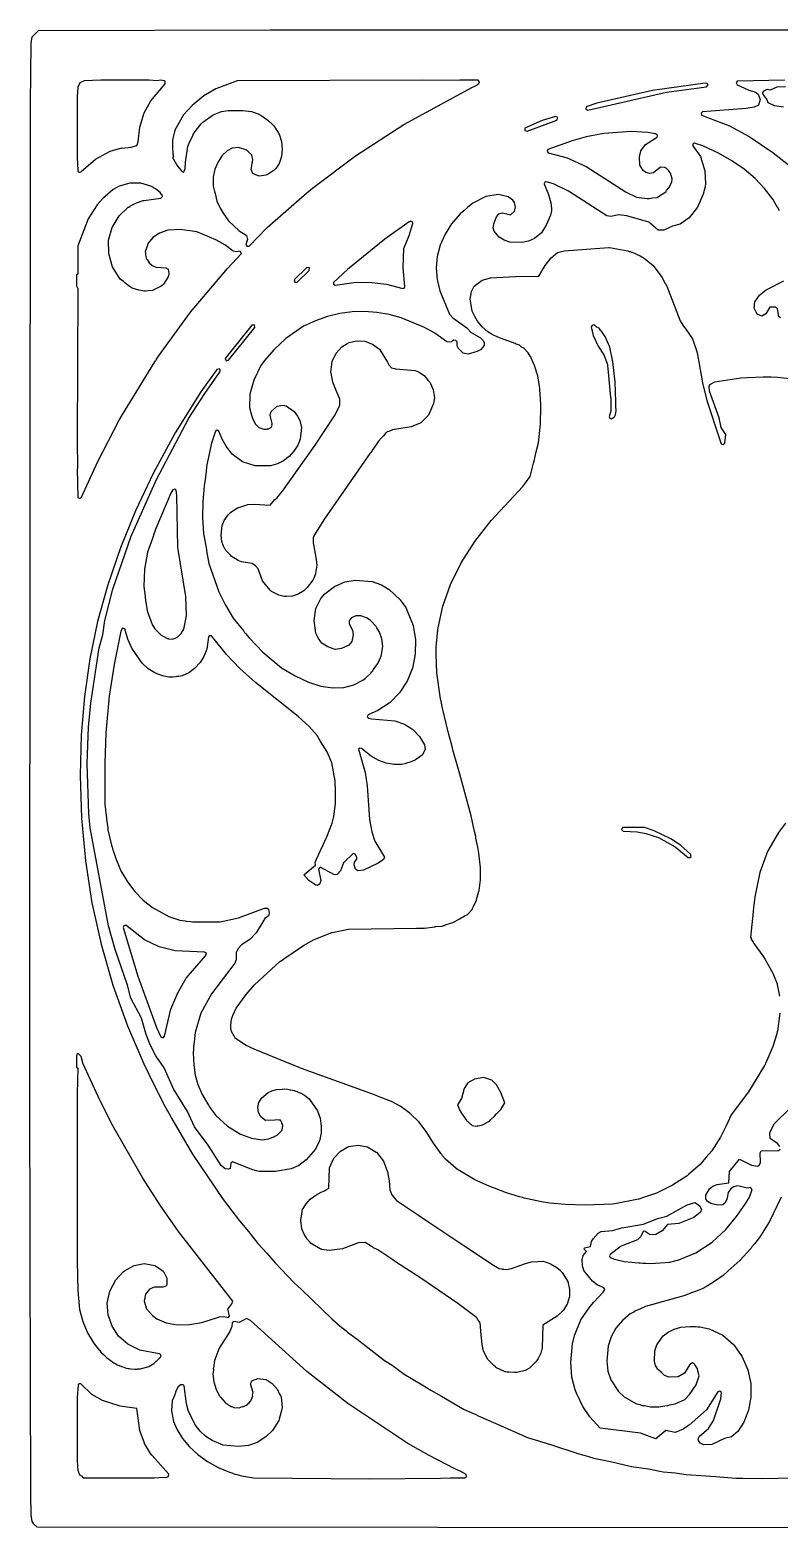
# Model space of a CAD drawing. Header units: millimetres. Extents: x 0 to 300, y 0 to 300.
# Drawn here: x 0 to 150.2, y 0 to 300.4 of the extents above; entities that cross this region are included whole.
import ezdxf

# ---------------------------------------------------------------- set-up
doc = ezdxf.new("R2010")
doc.units = ezdxf.units.MM
doc.layers.add('CUT', color=7, linetype='CONTINUOUS')

msp = doc.modelspace()

# ---------------------------------------------------------------- linework, layer by layer
at = {"layer": 'CUT'}
for points in [[(242.5309, 0.0409), (1.4709, 0.2171), (0.8249, 0.8249), (0.7226, 0.9336), (0.4593, 1.3736), (0.3049, 2.6868), (0.2117, 6.7409), (0.059, 54.058), (0.0502, 90.5583), (0.0489, 95.7279), (0.0463, 106.8039), (0.0457, 109.0444), (0.121, 285.633), (0.3023, 297.6652), (0.4569, 298.9801), (1.7831, 300.2391), (48.2033, 300.3595), (252.216, 300.3595)], [(151.3646, 290.2922), (141.8305, 290.0683), (141.6042, 289.7409), (141.7831, 289.3854), (143.9927, 288.329), (145.4701, 287.8886), (146.0241, 287.455), (146.4276, 286.4521), (146.0825, 285.293), (145.2154, 284.8567), (143.589, 284.6093), (134.8886, 283.9395), (134.5834, 283.6868), (134.6568, 283.2974), (140.2487, 281.1103), (144.2018, 279.0018), (144.4413, 278.8639), (148.7531, 275.9395), (148.8198, 275.8882), (148.8984, 275.828), (148.9999, 275.7501), (149.0601, 275.7039), (159.0598, 267.8796)], [(151.1144, 284.9092), (149.2999, 285.1607), (148.0004, 285.7626), (147.8216, 286.3382), (146.8877, 287.6598), (147.2056, 288.1251), (147.8013, 288.4581), (148.487, 288.3611), (149.8476, 288.9563), (151.5069, 289.0474)], [(150.3037, 264.1069), (149.871, 264.8487), (149.8655, 264.8595), (149.8593, 264.8688), (148.9587, 266.4128), (147.3112, 268.5744), (145.3908, 270.5882), (143.2335, 272.4483), (140.7395, 274.1527), (138.0871, 275.6428), (134.9015, 277.1466), (133.2703, 277.6781), (132.9521, 277.4881), (132.9214, 277.1533), (134.4372, 274.9762), (135.3397, 272.0861), (135.4499, 269.5616), (135.3671, 268.882), (134.9858, 267.4217), (133.845, 264.8051), (132.19, 262.7196), (130.3826, 261.4073), (128.862, 261.0276), (127.1376, 260.2417), (125.9522, 260.2123), (124.1366, 261.8368), (119.7211, 263.1068), (118.098, 263.2863), (116.5127, 262.9554), (115.6569, 263.0897), (108.0307, 268.0362), (105.0264, 269.5244), (103.5563, 269.9453), (103.2502, 269.8228), (103.1474, 269.5096), (104.0159, 267.3796), (104.446, 265.725), (104.5772, 264.4929), (104.574, 264.2687), (104.5726, 264.1729), (104.5725, 264.1655), (104.5714, 264.088), (104.4161, 263.2346), (103.6079, 261.3353), (102.5656, 259.7109), (101.1735, 258.5379), (99.9838, 258.0051), (98.7098, 257.7216), (96.2095, 257.8189), (95.0781, 258.2273), (94.0745, 258.8541), (93.1289, 260.0031), (92.9043, 260.6665), (93.0259, 261.4994), (93.5641, 262.9305), (94.046, 263.5164), (94.7741, 263.7046), (96.3662, 263.3207), (97.189, 264.0597), (97.3746, 264.8564), (97.1546, 265.7624), (96.8434, 266.2393), (95.9363, 266.922), (93.8959, 267.3953), (91.4584, 266.9554), (88.8278, 265.6069), (88.1113, 265.014), (87.7506, 264.7655), (87.0405, 264.1278), (86.2655, 263.4865), (84.5574, 261.5016), (83.2603, 259.4359), (82.3053, 257.2275), (81.7049, 254.9294), (81.5004, 252.6669), (81.6496, 250.3421), (82.1859, 248.0773), (84.154, 243.3567), (84.7831, 242.6694), (87.6076, 240.6251), (88.4825, 239.6901), (90.3879, 238.6295), (90.8864, 238.1171), (91.1116, 237.6478), (91.0934, 237.0928), (90.3561, 236.2482), (89.6789, 235.8842), (87.9184, 235.3726), (86.9005, 235.5373), (85.9207, 236.4983), (85.6796, 237.0555), (85.6749, 237.8112), (85.4312, 238.1222), (85.0489, 238.1609), (84.4241, 237.7629), (83.6438, 237.8626), (81.1893, 239.5707), (79.1456, 240.6835), (74.4615, 242.6372), (72.0385, 243.3258), (69.5781, 243.7481), (67.1227, 243.9296), (64.662, 243.8419), (62.1644, 243.5065), (59.7077, 242.9056), (57.2765, 242.0629), (54.9089, 240.9519), (51.353, 238.4975), (48.9804, 236.3039), (47.0528, 234.11), (46.3483, 233.0678), (44.9021, 230.1465), (44.1237, 227.3204), (44.1069, 226.6234), (44.0895, 226.543), (44.0311, 225.3995), (44.0719, 225.1795), (44.0593, 224.661), (44.4014, 223.399), (44.4346, 223.2198), (44.4779, 223.1169), (44.69, 222.3344), (45.2442, 221.3357), (45.9147, 220.6418), (46.9336, 220.315), (47.2384, 220.3465), (47.5697, 220.3135), (47.6741, 220.3876), (47.7465, 220.3989), (47.8938, 220.4141), (48.4019, 220.697), (48.5993, 221.1066), (48.5539, 221.3276), (48.585, 221.4379), (48.31, 222.5176), (48.1832, 223.1363), (48.1844, 223.1578), (48.1848, 223.1645), (48.1852, 223.1713), (48.1869, 223.2021), (48.4122, 223.9008), (49.6273, 224.9174), (50.7266, 225.117), (51.3911, 224.9794), (52.9844, 223.9011), (53.7054, 222.9601), (54.1213, 222.0798), (54.4562, 220.6384), (54.1814, 218.3164), (53.7132, 217.1008), (52.9677, 215.95), (51.994, 214.8538), (50.8712, 213.9548), (49.66, 213.3489), (48.2616, 213.0016), (45.1739, 212.9939), (42.6361, 213.8028), (40.5711, 215.3093), (39.3588, 216.9555), (38.606, 218.3084), (37.8957, 219.9335), (37.5737, 220.102), (37.2526, 219.9318), (36.4286, 217.5243), (35.4995, 213.1777), (35.2261, 210.7115), (34.9542, 208.9597), (34.8568, 207.3805), (34.6847, 205.8278), (34.6541, 202.5794), (34.8637, 199.3881), (35.414, 196.2366), (35.4411, 196.048), (35.4611, 195.9669), (35.9136, 193.3757), (37.8961, 187.7199), (39.2181, 185.0427), (40.7686, 182.4591), (42.9175, 179.8139), (43.0811, 179.579), (43.2601, 179.3922), (44.0009, 178.4803), (46.7251, 175.6359), (50.487, 172.4803), (53.2146, 170.8496), (55.8493, 169.6198), (58.3833, 168.8035), (60.7659, 168.4466), (62.9604, 168.5361), (64.972, 169.0686), (66.7888, 170.0052), (67.211, 170.379), (67.2358, 170.393), (67.3496, 170.5017), (68.3938, 171.4262), (68.5599, 171.6584), (68.7196, 171.811), (69.07, 172.3713), (69.783, 173.368), (70.4204, 174.8006), (70.7642, 176.7831), (70.575, 178.3273), (70.118, 179.6338), (69.5808, 180.4949), (69.4197, 180.784), (69.2194, 180.9961), (68.5042, 181.8052), (68.3533, 181.9135), (68.2183, 182.0565), (68.0192, 182.1532), (67.5342, 182.5012), (66.3981, 182.906), (65.3727, 182.8968), (64.4836, 182.4958), (64.0317, 181.9763), (64.0085, 181.9527), (64.0093, 181.9507), (64.0091, 181.9504), (64.0412, 181.31), (64.7002, 180.0145), (64.8041, 179.0692), (64.5538, 177.7878), (63.9355, 177.0464), (62.4876, 176.3373), (61.1953, 176.1594), (59.7563, 176.694), (58.5856, 177.4572), (58.3335, 177.7297), (57.8753, 178.3375), (57.348, 179.4194), (57.0074, 181.9901), (57.3578, 184.3806), (58.3287, 186.3831), (59.1416, 187.3304), (61.0855, 188.8183), (63.1389, 189.7422), (63.1764, 189.7514), (63.1797, 189.7522), (63.1833, 189.7531), (63.1946, 189.7559), (65.2687, 190.0369), (68.6448, 189.7631), (70.5353, 189.147), (72.0795, 188.1728), (74.2366, 186.1378), (75.3997, 184.5648), (76.864, 180.9901), (77.3545, 178.0781), (77.2932, 175.1963), (76.7107, 172.4065), (75.6377, 169.8004), (74.1127, 167.4447), (72.2346, 165.5398), (72.0754, 165.4124), (69.7604, 163.9288), (67.8339, 163.0772), (67.6558, 162.6788), (67.8854, 162.3881), (68.5651, 162.2763), (73.1717, 161.8813), (75.1143, 161.2121), (76.3738, 160.3922), (76.7728, 160.1021), (78.1141, 158.7321), (79.147, 157.08), (79.2887, 156.1421), (78.6377, 155.005), (77.3391, 154.0348), (76.5701, 153.7035), (76.2624, 153.6065), (75.973, 153.5152), (75.7504, 153.4451), (75.1838, 153.2664), (74.5732, 153.123), (73.0403, 153.1149), (71.4676, 153.3641), (69.9508, 153.9208), (68.4706, 154.7533), (66.4855, 156.3388), (66.1493, 156.368), (65.9301, 156.1602), (67.2534, 151.4738), (67.6174, 148.8603), (68.1291, 142.0522), (68.5455, 139.5755), (69.1709, 137.7514), (71.0896, 134.5036), (70.9436, 134.0949), (69.8574, 133.3447), (66.8917, 131.9235), (65.7485, 131.8018), (65.3261, 132.1331), (65.0207, 132.9641), (65.1077, 133.5295), (65.5704, 134.1051), (65.5715, 134.5607), (65.214, 135.1409), (64.8567, 135.2465), (62.9019, 133.3764), (62.3085, 131.7701), (61.6411, 131.0344), (61.0748, 131.0217), (58.2218, 132.5025), (57.9083, 132.1277), (58.3622, 129.8224), (58.1352, 129.1512), (57.7144, 128.8745), (57.353, 128.9047), (55.9799, 129.8286), (54.9324, 130.9873), (57.3021, 132.909), (57.2198, 133.4509), (57.4685, 134.122), (59.566, 138.6258), (60.6106, 141.3706), (60.9758, 142.6858), (61.3012, 145.3034), (61.2788, 146.9395), (61.2987, 147.1586), (61.2693, 147.6289), (61.2395, 149.8086), (60.5592, 153.4226), (59.6215, 155.6629), (58.2405, 157.8769), (58.2384, 157.8807), (58.2374, 157.8819), (57.6031, 158.8988), (55.9959, 160.7492), (53.8206, 162.7455), (45.2308, 169.5212), (42.1047, 172.3735), (39.4206, 175.1498), (36.4228, 178.8794), (36.0973, 178.919), (35.8566, 178.6963), (35.469, 176.2203), (34.9215, 174.7406), (34.1328, 173.528), (33.0554, 172.3552), (31.8881, 171.5008), (30.5774, 170.9081), (29.8858, 170.7632), (29.4741, 170.723), (29.2926, 170.7052), (28.6876, 170.646), (28.4887, 170.6266), (27.8607, 170.6265), (26.9632, 170.8059), (26.2235, 171.0032), (25.0941, 171.4651), (23.7642, 172.2998), (22.5151, 173.396), (20.4901, 176.439), (19.664, 178.2507), (19.0741, 180.3037), (18.5857, 180.4173), (18.2886, 179.8615), (16.8997, 173.1327), (15.9318, 166.7807), (15.2686, 159.4851), (15.0268, 153.3473), (15.0867, 145.1497), (15.4152, 142.3204), (15.4205, 142.1739), (15.6322, 140.4301), (15.6372, 140.4084), (15.6866, 139.9829), (16.3853, 136.9437), (16.5721, 136.3578), (16.6186, 136.1562), (16.7322, 135.8553), (17.2462, 134.2424), (18.2919, 131.7881), (19.5772, 129.5703), (21.0396, 127.6258), (22.7092, 125.9216), (24.6307, 124.4456), (27.916, 122.6189), (30.0873, 121.9319), (31.1819, 121.7746), (31.3735, 121.7228), (32.3242, 121.6103), (32.6073, 121.5696), (38.187, 121.5671), (41.844, 122.3742), (47.0773, 124.2798), (47.5681, 124.3121), (47.8521, 124.0747), (47.9906, 123.3369), (47.845, 122.7738), (47.1546, 122.219), (45.3673, 119.3751), (44.1183, 118.0096), (42.4582, 116.976), (41.7732, 116.2295), (41.3917, 115.4221), (41.3677, 114.0011), (41.1292, 113.3037), (36.4129, 107.1336), (34.3141, 103.2721), (33.1356, 99.3737), (32.9727, 97.5102), (32.843, 96.5729), (32.8423, 96.0195), (32.7795, 95.3015), (32.8703, 92.8773), (33.1428, 90.8376), (33.7066, 88.9742), (34.5776, 86.9354), (35.8539, 84.79), (35.9092, 84.6865), (35.9302, 84.6617), (36.2889, 84.0587), (37.3086, 82.7733), (39.6429, 80.5949), (42.2561, 79.0096), (44.4657, 78.1988), (46.6002, 77.8711), (47.9327, 78.0511), (48.543, 78.3203), (48.95, 78.4325), (49.1384, 78.583), (49.6152, 78.7933), (50.6219, 79.8163), (50.681, 80.4189), (50.7688, 80.5817), (50.7135, 80.7506), (50.7255, 80.8727), (50.5625, 81.2115), (50.542, 81.2739), (50.5254, 81.2885), (50.2817, 81.795), (49.9544, 81.7906), (49.9184, 81.8222), (49.5248, 81.8755), (49.1636, 81.78), (47.2627, 81.7545), (46.3571, 82.4756), (45.8693, 83.3704), (45.6962, 84.3495), (45.9387, 85.3316), (46.5486, 86.2811), (47.8155, 87.3418), (48.5367, 87.6929), (48.7365, 87.7849), (49.4649, 87.923), (50.5802, 88.025), (50.6032, 88.0271), (50.7027, 88.0362), (51.0556, 88.0684), (51.6834, 88.0119), (51.9175, 87.9625), (52.1991, 87.9031), (52.3431, 87.8727), (53.0306, 87.7277), (54.5774, 87.1225), (54.5868, 87.1171), (54.6542, 87.0782), (54.7003, 87.0516), (55.1, 86.821), (56.0322, 86.0952), (57.6963, 83.6688), (58.206, 82.2151), (58.3638, 81.1124), (58.3892, 80.5536), (58.3968, 80.3872), (58.4017, 80.2796), (58.4112, 80.0708), (58.3939, 79.1773), (58.0579, 77.6524), (57.2581, 75.9843), (55.4339, 73.8264), (53.9495, 72.7092), (52.3993, 72.0225), (49.238, 71.4919), (46.0761, 71.5223), (45.4767, 71.6406), (44.7026, 71.8361), (40.6549, 73.4582), (40.2845, 73.2171), (40.1643, 72.1354), (39.792, 71.9781), (39.1961, 72.0556), (38.3465, 72.7427), (35.7466, 76.7932), (33.058, 80.4786), (31.637, 83.5616), (28.8066, 88.1023), (26.9508, 92.3291), (25.2904, 94.7156), (24.2204, 96.7905), (23.3235, 98.9559), (22.3916, 102.2647), (20.2749, 106.2578), (19.6047, 108.9024), (17.125, 116.009), (15.7907, 120.7415), (12.1317, 140.3974), (11.8263, 143.1974), (11.4921, 153.3334), (11.7946, 160.6228), (12.2185, 165.3797), (13.8869, 176.4793), (14.6438, 179.1141), (15.0379, 181.9904), (16.64, 188.2475), (20.3401, 198.8626), (25.4232, 210.2087), (31.895, 222.5179), (35.0847, 227.5025), (38.168, 231.8776), (38.192, 232.2076), (37.9539, 232.4372), (37.5137, 232.2994), (34.3194, 227.7894), (29.1545, 219.605), (24.7161, 211.4237), (21.183, 203.9353), (18.1632, 196.5383), (15.6497, 189.1494), (13.6032, 181.7761), (12.0584, 174.2951), (10.9722, 166.7174), (10.3086, 158.9569), (10.0979, 150.9553), (10.3704, 142.3181), (11.1562, 133.8025), (12.4556, 125.3775), (14.2981, 117.0746), (16.6841, 108.8622), (19.6138, 100.7096), (23.0869, 92.6171), (23.7193, 91.343), (23.8435, 91.0442), (24.4386, 89.8937), (27.0737, 84.5841), (28.1492, 82.7195), (28.4039, 82.2272), (29.1626, 80.9625), (32.6218, 74.9655), (38.7522, 65.935), (42.0431, 61.617), (43.8579, 59.4854), (45.7567, 57.0581), (47.5392, 55.1614), (49.1405, 53.2806), (52.9881, 49.2217), (54.4895, 47.8349), (60.5899, 41.9511), (62.1995, 40.5249), (63.4085, 39.5968), (63.7179, 39.311), (65.6507, 37.8755), (71.1459, 33.657), (72.6338, 32.6891), (75.0674, 30.8817), (78.6686, 28.7636), (80.3842, 27.6476), (82.5218, 26.4973), (87.0808, 23.8159), (89.4417, 22.7735), (89.923, 22.5145), (93.4361, 21.0098), (99.7707, 18.2128), (104.3886, 16.7686), (110.0619, 14.8942), (111.3711, 14.5848), (113.085, 14.0488), (116.4347, 13.3881), (120.6591, 12.3898), (124.0662, 11.883), (127.0043, 11.3034), (129.3814, 11.0923), (131.5877, 10.764), (137.5319, 10.3681), (141.5808, 10.0084), (142.791, 10.0179), (142.9561, 10.0069), (146.8795, 9.9462), (153.0381, 10.0978)], [(150.3586, 103.285), (149.8949, 99.6601), (149.8852, 99.6277), (149.8639, 99.5571), (149.7379, 99.1391), (148.9607, 96.5615), (147.5518, 93.2851), (147.5204, 93.2168), (147.4177, 92.9931), (147.3564, 92.8595), (147.3177, 92.7753), (144.0659, 87.4651), (140.8084, 83.154), (140.8067, 83.1505), (140.5808, 82.856), (139.6204, 80.7014), (138.49, 78.3677), (136.7241, 75.6688), (135.6333, 74.3969), (135.2674, 73.9702), (134.9536, 73.6044), (134.3941, 72.9519), (132.156, 70.999), (131.7817, 70.6803), (128.8777, 68.7549), (125.6524, 67.2058), (123.2274, 66.355), (122.0698, 65.9759), (122.0207, 65.9639), (117.2928, 65.0479), (116.8285, 64.9846), (111.3552, 64.7481), (107.3813, 64.869), (104.2935, 65.1665), (102.6066, 65.4682), (99.7845, 66.0385), (99.1462, 66.1982), (98.9251, 66.2535), (98.7907, 66.2871), (98.1652, 66.4436), (95.6069, 67.265), (93.1523, 68.1922), (92.5941, 68.403), (92.482, 68.4454), (92.1326, 68.5773), (89.2453, 69.8478), (85.5536, 72.0673), (85.4792, 72.1178), (83.3274, 73.9633), (82.7594, 74.6417), (82.5786, 74.8993), (82.4379, 75.0999), (82.2625, 75.3499), (80.9584, 77.2086), (79.4725, 79.55), (77.9698, 81.4951), (77.9136, 81.5484), (77.912, 81.5508), (76.4727, 82.959), (76.2839, 83.0968), (76.1832, 83.1925), (74.2371, 84.608), (72.5149, 85.5158), (70.0711, 86.5104), (70.0671, 86.5124), (70.0595, 86.5151), (69.1108, 86.9013), (54.5036, 92.1679), (44.9789, 96.0166), (43.3748, 96.8061), (41.2561, 98.1923), (40.427, 99.6082), (40.2879, 100.2789), (40.2965, 100.706), (40.2975, 100.7583), (40.2984, 100.8043), (40.2989, 100.8254), (40.4492, 102.0826), (40.6946, 102.7705), (41.3563, 104.2484), (43.3537, 107.0008), (45.0867, 108.9218), (50.1476, 113.5942), (50.2825, 113.6879), (50.3029, 113.7022), (50.3972, 113.7677), (50.9084, 114.1231), (54.8699, 116.7912), (57.036, 118.044), (60.5816, 119.4449), (60.6294, 119.4558), (63.933, 120.1212), (77.539, 120.269), (77.9949, 120.31), (79.1492, 120.2987), (81.1955, 120.5912), (81.2772, 120.5981), (81.3312, 120.6095), (82.5952, 120.723), (83.0081, 120.8503), (83.0886, 120.8618), (83.2903, 120.9373), (84.8234, 121.41), (86.0552, 122.1087), (86.1105, 122.1312), (86.1732, 122.1756), (87.2973, 122.8132), (87.6194, 122.9934), (87.6237, 122.9983), (87.8102, 123.1041), (88.6609, 124.0457), (88.839, 124.4258), (88.9239, 124.5255), (89.5364, 125.9139), (89.5521, 125.9474), (89.5537, 125.9532), (89.5937, 126.0438), (90.0586, 127.6929), (90.0668, 127.7789), (90.0933, 127.873), (90.3629, 130.016), (90.3608, 132.4673), (90.0601, 135.315), (89.8942, 136.1213), (89.8487, 136.552), (89.4602, 138.3116), (89.4008, 138.6977), (89.1634, 139.6727), (88.5227, 142.7863), (86.1928, 151.1456), (85.8047, 152.5539), (84.8439, 156.0405), (84.6562, 156.7218), (83.9165, 159.4061), (82.7542, 164.391), (82.4892, 165.7104), (82.4486, 165.9124), (82.4338, 165.9862), (82.3721, 166.2931), (81.6229, 171.4682), (81.4723, 175.1835), (81.4722, 175.349), (81.504, 176.6296), (81.8094, 180.112), (81.8567, 180.4985), (82.8187, 184.8586), (84.3714, 189.2041), (86.5005, 193.5175), (89.2327, 197.795), (92.5188, 202.0458), (98.8186, 208.8627), (100.3021, 210.817), (100.9873, 213.5389), (101.1301, 213.9376), (101.5461, 215.7583), (102.0099, 217.6007), (102.3693, 221.3213), (102.3889, 222.7307), (102.4592, 223.4469), (102.4242, 225.2683), (102.4294, 225.6445), (102.4116, 225.9258), (102.3998, 226.5391), (102.3372, 227.096), (102.2504, 228.462), (101.823, 230.9916), (101.5421, 231.9412), (101.5059, 232.1086), (101.4425, 232.2779), (101.2102, 233.0633), (100.8589, 233.8351), (100.6811, 234.3097), (100.5033, 234.6164), (100.4193, 234.8008), (100.3169, 234.938), (99.9288, 235.6077), (99.0259, 236.5602), (98.6044, 236.7873), (98.157, 237.1464), (97.5151, 237.3743), (97.2877, 237.4968), (93.8205, 238.763), (92.7264, 239.3112), (91.8622, 239.8759), (90.6805, 240.8352), (89.7801, 242.0033), (89.4698, 242.4687), (89.1967, 242.9486), (88.7109, 243.9914), (88.7109, 243.9915), (88.7108, 243.992), (88.7105, 243.993), (88.7002, 244.0302), (88.3077, 246.416), (88.5277, 247.9226), (89.0934, 249.0297), (90.698, 250.2296), (92.1697, 250.6257), (92.3389, 250.6498), (97.3543, 250.908), (102.0538, 251.0019), (103.3078, 253.1736), (104.5305, 254.7058), (105.8193, 255.7343), (107.1269, 256.0797), (116.1213, 256.7471), (116.2395, 256.7331), (119.9046, 256.0597), (120.1669, 255.975), (120.3425, 255.9183), (120.6414, 255.8217), (120.7653, 255.7817), (122.3437, 255.0953), (123.1557, 254.63), (124.9521, 253.1237), (126.7454, 250.8344), (127.4106, 249.5474), (127.4544, 249.4572), (127.4938, 249.3762), (127.5465, 249.2676), (127.6894, 248.9734), (130.3851, 242.0441), (130.6191, 241.7068), (131.0258, 241.0007), (131.5282, 240.3971), (132.8667, 238.4687), (133.6999, 235.9135), (134.105, 233.8181), (134.84, 229.6431), (135.7161, 226.0784), (138.309, 218.1793), (138.6053, 217.4186), (138.9588, 217.2355), (139.3145, 217.5293), (139.5112, 219.2943), (138.6135, 220.6885), (138.2123, 222.6156), (136.2404, 227.9753), (136.1808, 228.8584), (136.363, 229.2526), (137.3237, 229.7948), (142.5774, 230.6136), (143.89, 230.6936), (147.0505, 230.8175), (147.8097, 230.8041), (148.1275, 230.7984), (148.4505, 230.7927), (148.6442, 230.7893), (149.9111, 230.7426), (155.4196, 230.1645)], [(150.5002, 242.6352), (150.1697, 242.9189), (149.8786, 244.4422), (149.5721, 244.8159), (148.382, 244.8197), (147.5791, 243.4521), (146.7462, 242.9948), (145.7909, 243.3956), (145.1915, 244.5753), (145.3894, 245.8845), (146.2658, 247.2069), (147.6036, 248.2409), (151.1919, 250.0605)], [(151.5045, 141.3207), (150.1174, 139.4545), (147.8959, 135.6459), (147.6971, 135.1183), (147.6738, 135.0767), (147.6219, 134.9187), (146.3261, 131.4793), (145.3363, 126.5838), (145.1689, 124.9341), (145.0978, 124.5228), (145.0276, 123.5417), (144.5176, 118.5165), (144.6493, 118.2598), (144.6371, 118.0901), (145.0306, 117.5169), (145.1645, 117.256), (146.9359, 114.7413), (147.4552, 113.9847), (148.7142, 111.7762), (148.9889, 111.2623), (149.8124, 109.1172), (149.8448, 108.982), (150.2992, 106.6951)], [(150.3387, 76.5364), (149.883, 77.1445), (148.399, 78.1235), (148.3392, 79.2656), (149.2396, 81.0387), (152.4685, 84.233)], [(150.6172, 66.393), (148.2835, 61.5124), (146.2751, 58.284), (145.3172, 57.0213), (144.78, 56.3883), (144.6713, 56.2604), (144.6007, 56.1771), (144.4599, 56.0113), (142.3912, 53.7209), (140.0045, 51.5813), (138.9892, 50.6928), (137.0474, 49.3381), (136.1875, 48.8055), (135.9867, 48.6812), (135.8855, 48.6185), (135.6502, 48.4727), (134.774, 47.9917), (134.1595, 47.7478), (133.9335, 47.6581), (133.8044, 47.6068), (133.1964, 47.3655), (131.1343, 46.6139), (123.4099, 44.4728), (122.31, 43.9244), (121.4409, 43.5601), (121.1173, 43.3298), (120.3794, 42.9619), (118.8279, 41.6547), (117.4654, 40.0767), (116.5232, 38.3885), (115.9364, 36.5526), (115.6729, 33.4748), (115.9169, 31.471), (116.5106, 29.764), (118.0523, 27.4365), (119.1603, 26.3624), (121.6167, 24.9339), (122.3125, 24.7825), (122.7215, 24.6059), (123.2213, 24.5848), (124.4618, 24.3149), (126.0899, 24.3153), (127.3457, 24.5647), (127.9055, 24.6116), (128.2597, 24.7461), (129.3601, 24.9646), (131.3112, 25.8123), (132.2721, 26.8149), (133.6207, 28.7763), (134.2107, 30.584), (133.8256, 32.1124), (133.284, 32.9194), (132.8826, 33.1558), (132.3593, 32.82), (131.2821, 31.096), (129.9967, 30.3779), (128.0591, 30.3157), (127.1916, 30.6875), (126.6253, 31.2129), (126.0906, 31.7091), (126.0537, 31.7433), (125.9052, 31.8811), (125.4694, 32.6493), (125.4656, 32.6579), (125.2692, 33.482), (125.3227, 35.5748), (125.6893, 36.7667), (127.0024, 38.5683), (127.9954, 39.3111), (129.1985, 39.8788), (130.5316, 40.2782), (132.3809, 40.4748), (133.4642, 40.4246), (133.9359, 40.4028), (134.1142, 40.3946), (134.3455, 40.3838), (136.2267, 40.0011), (138.9435, 38.6881), (141.0883, 36.8371), (141.174, 36.7527), (142.8263, 34.3457), (143.9622, 31.7431), (144.5491, 29.0421), (144.5836, 26.3099), (144.0655, 23.6675), (143.132, 21.271), (141.9516, 19.4163), (140.6879, 18.3196), (139.2749, 17.9579), (136.7269, 16.7642), (135.1405, 16.7052), (134.4096, 17.046), (134.0513, 17.5732), (134.0106, 17.9314), (134.2604, 18.457), (136.0833, 19.9813), (137.0807, 21.5707), (138.5688, 25.9404), (138.6666, 27.1798), (138.3399, 27.5101), (137.947, 27.3295), (135.6826, 23.7626), (132.1714, 20.6869), (131.0306, 19.8961), (130.9731, 19.8578), (130.9718, 19.8572), (130.9716, 19.8572), (130.9714, 19.857), (130.9707, 19.8567), (129.4056, 19.1826), (127.5168, 19.564), (125.5298, 17.9054), (122.4509, 19.029), (114.3783, 20.0692), (112.2791, 22.3607), (110.8671, 24.3854), (109.7134, 26.8154), (109.7095, 26.8248), (109.6835, 26.8874), (109.5976, 27.094), (109.3316, 27.7342), (108.6946, 30.2544), (108.4778, 33.3217), (108.788, 36.9506), (109.1882, 38.6348), (110.4508, 41.7618), (112.2548, 44.4093), (113.0865, 45.3184), (114.9612, 47.303), (115.2893, 47.8541), (115.1109, 48.1763), (113.7616, 48.7739), (112.7995, 49.5447), (111.0901, 51.6724), (110.7845, 52.6202), (110.721, 53.7858), (110.9534, 54.6854), (111.6448, 55.454), (111.1656, 55.9657), (111.1874, 56.2), (112.4296, 56.4641), (112.5967, 57.4937), (112.9267, 58.0255), (113.9448, 59.1712), (114.5208, 59.503), (116.8503, 59.6885), (118.7279, 60.1996), (123.034, 60.9291), (125.8397, 62.0651), (127.7409, 62.5793), (131.7977, 64.8171), (133.3221, 65.3181), (134.26, 64.6929), (134.6927, 63.8184), (134.405, 63.2827), (133.0954, 62.3079), (130.1317, 61.0607), (127.8523, 60.8893), (126.7592, 59.5985), (125.5109, 58.8845), (124.3527, 58.7998), (123.3943, 59.502), (123.0481, 59.5217), (122.4679, 58.396), (121.8517, 57.8369), (118.5412, 56.5561), (116.3381, 54.8936), (116.2095, 54.5911), (116.3884, 54.2759), (117.2007, 53.9158), (119.1778, 53.4632), (120.7136, 53.3412), (121.2814, 53.2508), (122.0943, 53.2315), (122.3855, 53.2084), (122.8955, 53.1291), (123.4901, 53.1207), (124.4848, 53.0417), (128.3485, 53.3681), (130.1407, 53.7841), (133.5216, 55.1857), (136.7895, 57.3705), (139.5111, 59.8803), (141.6592, 62.4761), (143.5518, 65.1783), (144.2544, 66.4015), (144.8221, 67.9068), (144.4717, 68.2858), (143.8385, 68.1668), (141.9416, 68.6492), (141.0844, 68.4577), (140.448, 67.96), (140.0225, 67.3047), (139.763, 65.8858), (139.3726, 65.1376), (138.9312, 64.8485), (137.939, 64.748), (136.5131, 65.0865), (135.8853, 65.4686), (135.5342, 66.0489), (135.5028, 66.7998), (136.2482, 68.0436), (136.9429, 68.5828), (137.8148, 68.9398), (140.1421, 69.2307), (140.2534, 71.4925), (142.2533, 74.0062), (144.6919, 72.7949), (145.8612, 72.5708), (146.2876, 72.8356), (146.519, 73.323), (146.4315, 75.2888), (146.6157, 75.6866), (150.1341, 75.7489), (150.44, 75.9606)]]:
    msp.add_lwpolyline(points, dxfattribs=at)
for points in [[(9.6432, 288.8655), (9.5226, 286.9499), (9.5227, 279.6518), (9.4926, 277.7144), (9.5228, 276.7779), (9.5228, 274.7606), (9.6695, 272.229), (9.6754, 272.0465), (9.9053, 271.8509), (10.2392, 271.8979), (10.3049, 271.9571), (13.1917, 274.4697), (16.111, 276.0821), (18.1822, 276.6435), (18.456, 276.688), (20.3203, 276.8895), (21.226, 277.139), (21.4569, 277.1766), (21.7195, 277.9245), (22.0471, 280.9015), (22.9679, 283.7654), (24.2989, 286.1565), (27.1669, 289.5779), (27.1214, 290.0617), (27.0484, 290.0669), (27.034, 290.1676), (26.1925, 290.3206), (25.5183, 290.1772), (23.9218, 290.2922), (14.2707, 290.3225), (10.9197, 290.1721), (10.0372, 289.778)], [(34.9333, 287.159), (32.5754, 285.2199), (30.8132, 283.3123), (29.0993, 280.301), (28.9227, 279.5749), (28.8759, 279.4549), (28.8333, 279.2076), (28.6026, 278.2591), (28.6133, 277.9287), (28.6066, 277.8902), (28.6035, 276.3445), (28.6738, 276.0455), (28.6905, 275.527), (28.8445, 275.0818), (28.6374, 274.7765), (29.6052, 273.083), (30.3612, 272.206), (30.8451, 271.8733), (31.1475, 272.4781), (31.2076, 273.8474), (31.7259, 276.9844), (31.9879, 277.6853), (32.7445, 279.365), (32.763, 279.3946), (32.8876, 279.5931), (33.0325, 279.824), (33.1438, 280.0013), (34.3789, 281.5252), (34.3944, 281.541), (34.4602, 281.6079), (34.6394, 281.7906), (34.6939, 281.846), (36.7401, 283.3239), (37.4329, 283.6382), (38.4563, 284.0285), (39.7852, 284.21), (42.6257, 284.2097), (44.4844, 284.0202), (45.8099, 283.5645), (46.3899, 283.2158), (47.7421, 282.2888), (48.8265, 281.2514), (48.9269, 281.1426), (50.0109, 279.447), (50.4584, 277.9923), (50.6211, 276.4396), (50.4704, 274.9777), (50.0018, 273.613), (49.982, 273.5783), (49.3032, 272.5774), (48.9746, 272.2703), (47.5789, 271.3427), (47.3037, 271.2837), (46.0813, 271.0286), (45.7913, 271.0892), (44.7267, 271.6066), (44.3659, 272.373), (44.6947, 274.3407), (44.494, 275.2405), (43.5024, 276.2444), (41.8376, 276.824), (40.6136, 276.6563), (39.5742, 276.1029), (38.6011, 275.2152), (37.7462, 273.9501), (37.1276, 272.4765), (36.8029, 270.8245), (36.8025, 269.0491), (37.0678, 267.9482), (37.0951, 267.7699), (37.151, 267.603), (37.5231, 266.0588), (38.1505, 264.6308), (38.6467, 263.8722), (38.6669, 263.8342), (38.8074, 263.6265), (39.8253, 262.0703), (41.9524, 260.1178), (43.361, 259.2202), (43.38, 259.2055), (43.3941, 259.1947), (43.4004, 259.1898), (43.4552, 259.1477), (43.6345, 258.3363), (43.335, 257.3716), (43.5161, 256.9848), (43.973, 257.0187), (47.6173, 260.7557), (53.9964, 266.3657), (55.5697, 267.7102), (56.2517, 268.293), (56.3466, 268.3741), (56.6516, 268.6348), (65.2798, 275.1216), (75.0247, 281.4057), (88.6369, 288.7989), (88.9077, 288.9374), (89.1037, 289.0524), (89.81, 289.436), (89.8448, 289.4873), (90.0306, 289.5963), (90.161, 289.9421), (89.872, 290.2679), (88.9256, 290.3226), (86.1904, 290.2615), (85.9727, 290.2259), (78.6901, 290.2923), (41.5622, 290.1702), (37.3244, 288.5318)], [(111.8925, 284.2906), (127.6677, 287.8653), (135.6943, 288.9365), (135.986, 289.378), (135.793, 289.6548), (135.3763, 289.6879), (124.8582, 288.2114), (113.6887, 285.6762), (111.5753, 284.974), (111.4801, 284.4937)], [(99.2178, 280.1718), (99.7375, 280.0796), (105.6713, 282.3082), (105.8775, 282.7857), (105.3892, 283.0338), (102.7567, 282.1937), (99.2419, 280.6953)], [(128.0385, 272.1554), (127.7409, 272.5391), (127.3145, 272.7999), (126.4535, 272.8222), (125.04, 271.7257), (124.2346, 271.6045), (123.507, 271.7749), (122.9491, 272.1617), (122.3313, 273.2378), (122.2075, 274.8701), (122.5357, 276.1172), (123.4475, 277.3993), (125.7792, 278.8486), (125.8349, 279.2442), (125.4704, 279.513), (123.9282, 279.8004), (120.5518, 279.9796), (115.1146, 279.6168), (111.5662, 278.9308), (108.7232, 278.1151), (103.8343, 276.3727), (103.7367, 276.0542), (103.9542, 275.7583), (107.7103, 274.7284), (111.5631, 272.9689), (119.5872, 267.8227), (121.6257, 266.8685), (123.8063, 266.5806), (123.9188, 266.5931), (124.1948, 266.5514), (124.8291, 266.694), (125.7799, 266.7993), (126.0194, 266.9615), (126.0527, 266.969), (127.4963, 267.9379), (127.6499, 268.1941), (128.0926, 268.7129), (128.7009, 269.8503), (128.7579, 270.5269), (128.4272, 271.6544), (128.1356, 272.0303), (128.1028, 272.0962)], [(23.2295, 256.1498), (23.2294, 256.1426), (23.1598, 255.9518), (23.2214, 255.5354), (23.2181, 255.2822), (23.2981, 255.0171), (23.3675, 254.5482), (23.5206, 254.3558), (23.9708, 253.6502), (24.3863, 253.268), (24.4267, 253.2173), (24.4552, 253.2046), (24.5284, 253.1373), (25.0259, 252.9515), (25.3183, 252.8218), (26.3306, 252.7687), (27.2861, 252.67), (27.7179, 252.4025), (27.8332, 251.9062), (27.8725, 251.638), (27.8585, 251.4755), (27.7474, 250.8789), (26.8474, 249.4065), (26.5417, 249.1025), (26.3501, 248.9648), (24.602, 248.1496), (23.7245, 248.0326), (23.3042, 247.9926), (23.2414, 247.9973), (23.1161, 248.0067), (23.1068, 248.0074), (22.9955, 248.0157), (21.8745, 248.1717), (20.5636, 248.6274), (19.9315, 249.0038), (19.0848, 249.6787), (18.976, 249.7666), (18.9005, 249.8277), (18.7796, 249.9254), (18.1557, 250.4298), (16.566, 252.8763), (15.8266, 255.5079), (15.8179, 258.2236), (16.5566, 260.7892), (17.9253, 263.09), (19.7349, 264.8076), (19.8365, 264.8685), (19.8673, 264.8572), (20.0556, 265.0001), (20.2081, 265.0916), (21.3873, 265.6719), (22.7622, 266.1714), (22.8104, 266.1813), (22.8139, 266.182), (22.8734, 266.1942), (26.2624, 266.6378), (26.6381, 266.9891), (26.5203, 267.1785), (26.5242, 267.2843), (26.3811, 267.4025), (26.1549, 267.7661), (25.2282, 268.5084), (24.9602, 268.6655), (24.7362, 268.8491), (24.7012, 268.8172), (24.2796, 269.0643), (22.2506, 269.6635), (20.0752, 269.6712), (17.8976, 269.0318), (16.6957, 268.3549), (14.5603, 266.5108), (13.5209, 265.2876), (11.7286, 262.4733), (9.653, 257.0999), (9.634, 251.4268), (9.3733, 251.1878), (9.3431, 249.0406), (9.6152, 248.5265), (9.6244, 248.5274), (9.5228, 218.1056), (9.6047, 212.4719), (9.5398, 212.4198), (9.6186, 206.659), (10.0345, 206.4481), (10.1593, 206.5719), (10.3814, 206.6964), (13.6613, 213.8725), (17.9218, 222.1343), (18.3157, 222.8337), (18.3455, 222.8865), (18.3734, 222.9361), (18.3817, 222.9509), (25.0683, 233.8348), (25.1833, 234.0051), (25.2589, 234.117), (25.3516, 234.2542), (25.8171, 234.9434), (32.2317, 243.7987), (39.6318, 252.558), (42.4488, 255.5443), (42.1793, 255.99), (41.5188, 255.8774), (40.7912, 256.0209), (39.0926, 257.292), (37.3229, 258.2831), (33.4686, 259.8997), (30.1548, 260.3824), (27.7145, 260.1982), (26.0382, 259.6464), (24.695, 258.7701), (23.7581, 257.5928), (23.2471, 256.1912)], [(68.5842, 249.7631), (71.4879, 249.3699), (74.7624, 248.5009), (75.0804, 248.5817), (75.2231, 248.9141), (74.879, 252.7048), (75.0004, 256.5258), (76.0379, 259.1853), (76.78, 261.5423), (76.703, 261.8666), (76.4036, 262.013), (76.0549, 261.8818), (71.1982, 258.4029), (63.6758, 252.361), (60.8613, 249.7272), (60.9045, 249.3904), (61.2344, 249.2136), (65.4446, 249.7933)], [(56.0618, 252.65), (55.5201, 252.7312), (52.9777, 250.2382), (53.1281, 249.7703), (53.5889, 249.7957), (56.0432, 252.1592)], [(45.0702, 241.2431), (44.5218, 241.1967), (39.1593, 234.4852), (39.364, 234.0405), (39.842, 234.1462), (45.1419, 240.7254)], [(112.7471, 241.1436), (112.7016, 241.0267), (112.5552, 240.8445), (112.9467, 239.1382), (113.9401, 236.9468), (115.1148, 235.2333), (115.7934, 233.2941), (115.8069, 233.2031), (115.8105, 233.1782), (115.8339, 233.0197), (115.9117, 232.4928), (116.452, 226.7121), (116.4546, 226.6477), (116.4592, 226.53), (116.4741, 226.1561), (116.5169, 225.0825), (116.5144, 223.9561), (116.1807, 222.8512), (116.2908, 222.5376), (116.5647, 222.4213), (117.2071, 222.8121), (117.4484, 223.2144), (117.5474, 224.0195), (117.5129, 224.9765), (117.5194, 225.1553), (117.483, 225.8057), (117.3395, 229.7873), (116.9157, 233.8374), (116.2824, 236.781), (115.3815, 238.9044), (114.5391, 240.012), (114.4663, 240.1241), (114.4347, 240.1493), (114.1314, 240.5481), (113.5223, 240.8786), (113.0576, 241.2501), (112.9229, 241.2039), (112.8678, 241.2338), (112.8138, 241.1665)], [(39.1423, 196.3189), (38.8164, 196.8678), (38.5284, 197.7982), (38.408, 199.1032), (38.5911, 201.0492), (38.9813, 202.004), (39.7535, 203.1731), (40.2545, 203.6338), (41.4985, 204.5204), (43.7204, 205.2184), (44.9594, 205.3083), (48.1786, 205.1091), (49.1589, 206.2031), (49.5139, 206.5233), (49.9805, 207.1201), (50.6656, 207.8848), (57.2255, 217.1048), (61.1111, 222.978), (62.0813, 224.9647), (62.0845, 225.013), (62.1703, 225.1893), (62.1706, 225.6268), (62.1774, 225.6647), (62.1707, 225.6949), (62.1709, 226.0222), (62.1544, 226.0667), (62.1738, 226.3602), (61.1156, 228.8521), (61.0911, 228.9178), (61.065, 228.9878), (61.0273, 229.089), (60.7793, 229.7539), (60.3969, 231.59), (60.3774, 231.7128), (60.3721, 231.7465), (60.3689, 231.7664), (60.3679, 231.7728), (60.6398, 233.8739), (61.4202, 235.5979), (62.5487, 236.8568), (63.6264, 237.5059), (64.0444, 237.7266), (65.2084, 237.9838), (65.7819, 238.0471), (67.188, 237.9632), (68.7278, 237.394), (70.0922, 236.3397), (71.6887, 233.7741), (71.9866, 233.2404), (72.5335, 232.6366), (73.1389, 232.4664), (73.2072, 232.4677), (73.321, 232.4325), (77.2479, 232.1213), (77.9618, 231.818), (79.076, 231.0759), (79.8897, 230.1199), (80.1993, 229.7272), (80.3117, 229.4866), (80.8967, 228.1897), (81.1348, 226.5889), (80.9533, 225.4787), (79.9689, 223.1706), (79.7586, 222.9158), (78.4186, 221.6332), (78.2469, 221.5095), (76.4771, 220.7686), (72.7425, 220.1656), (71.9927, 219.8543), (71.6539, 219.7926), (71.5338, 219.6637), (71.3808, 219.6002), (70.9409, 219.0279), (70.8111, 218.8888), (70.563, 218.6614), (70.4577, 218.5097), (69.9434, 217.9582), (68.3625, 215.6734), (68.1796, 215.4355), (59.088, 202.3568), (57.3101, 199.4799), (56.8736, 198.8035), (56.8713, 198.7699), (56.7865, 198.6327), (56.7908, 197.8475), (56.7875, 197.8254), (56.7911, 197.81), (56.7922, 197.6094), (56.7881, 197.5497), (56.8712, 197.1932), (57.4352, 194.2247), (57.5308, 193.0625), (57.3558, 191.8788), (57.2543, 191.3507), (56.9491, 190.4935), (56.7481, 190.0848), (56.7356, 190.0654), (55.6196, 188.5865), (55.2764, 188.2327), (54.9283, 187.9449), (53.9195, 187.297), (52.6631, 186.8702), (51.4661, 186.7583), (51.0145, 186.8072), (49.9541, 187.0268), (48.454, 187.8197), (48.1969, 188.0616), (46.6409, 189.9477), (45.7993, 192.3121), (45.2656, 192.9495), (44.5779, 193.3935), (42.4232, 193.7628), (41.8059, 194.0034), (41.234, 194.3319), (40.4482, 194.8371), (40.286, 194.9943), (40.223, 195.0554), (40.1753, 195.1016), (40.1607, 195.1158), (39.3129, 196.0316), (39.2601, 196.1205), (39.2119, 196.2016)], [(28.3059, 207.4738), (25.2622, 200.3892), (25.0302, 199.7139), (24.9363, 199.5), (24.5889, 198.43), (23.6343, 195.6524), (22.9786, 192.2719), (22.8605, 188.7924), (23.1404, 186.807), (23.2232, 185.946), (23.2983, 185.6869), (23.5446, 183.9401), (24.5726, 181.1933), (25.1091, 180.3086), (26.3743, 179.0194), (26.7747, 178.8246), (27.645, 178.3637), (27.7472, 178.3515), (27.8003, 178.3257), (27.922, 178.3307), (28.5576, 178.2549), (28.9372, 178.3724), (29.028, 178.3761), (29.166, 178.4432), (29.5049, 178.5481), (29.6279, 178.6678), (29.7061, 178.7059), (30.351, 179.3567), (30.8596, 180.2628), (31.4183, 182.9246), (31.2996, 186.7632), (29.6677, 196.6179), (29.4553, 207.0022), (29.3705, 208.073), (29.0528, 208.3285), (28.7045, 208.1922)], [(132.007, 134.4897), (132.3071, 134.4485), (132.5635, 134.6692), (132.4818, 135.1009), (130.4666, 136.9613), (128.4912, 138.1985), (125.1455, 139.8263), (123.2266, 140.4795), (118.8469, 140.4797), (118.6347, 140.104), (118.9353, 139.7523), (121.7357, 139.5931), (123.5332, 139.2894), (126.0458, 138.4662), (129.3853, 136.6031)], [(26.2999, 98.5103), (26.7708, 98.3447), (27.0175, 98.6346), (28.2843, 104.0884), (29.6924, 107.3661), (31.3773, 110.2716), (35.2522, 114.7218), (35.4058, 115.1879), (35.0637, 115.4596), (29.1693, 115.7663), (25.927, 116.558), (23.0392, 117.9539), (19.2419, 120.8837), (18.8575, 120.7948), (18.7474, 120.4159), (21.6377, 110.6637), (25.4084, 100.4058)], [(18.8813, 32.2714), (19.3297, 32.1024), (19.7535, 32.0464), (19.9604, 31.993), (20.2763, 31.9774), (21.0526, 31.8748), (21.551, 31.9141), (21.6225, 31.9106), (21.6834, 31.9246), (22.2228, 31.9671), (23.8423, 32.4193), (24.878, 33.0368), (25.3566, 33.4718), (25.4933, 33.5647), (25.6998, 33.7837), (26.1592, 34.2012), (26.1793, 34.2923), (26.28, 34.3992), (26.2881, 34.4859), (26.33, 34.529), (26.2969, 34.5813), (26.3136, 34.7615), (26.0703, 34.9842), (26.0394, 34.9876), (26.0353, 34.9941), (25.6252, 35.0336), (22.0943, 35.6987), (21.8003, 35.8015), (19.6509, 36.8769), (17.8126, 38.5385), (16.5048, 40.5193), (15.6986, 42.7575), (15.5461, 45.143), (16.0447, 47.5586), (17.2489, 49.8154), (17.2987, 49.8886), (18.7557, 51.375), (18.99, 51.5828), (20.946, 52.6655), (22.9355, 53.0404), (25.0554, 52.6932), (26.3961, 51.8277), (26.7872, 51.439), (27.0771, 50.952), (27.4561, 50.1057), (27.4623, 49.0746), (27.389, 48.5695), (26.7756, 48.3004), (24.9796, 48.3227), (23.9838, 47.9326), (23.2068, 46.9376), (22.9254, 45.5484), (23.44, 44.0129), (24.5824, 42.6366), (25.4505, 41.9865), (27.3248, 41.1738), (29.5798, 40.7922), (32.0558, 40.8519), (34.494, 41.2662), (37.6475, 42.2656), (38.062, 42.3521), (38.8481, 42.426), (39.8143, 42.2235), (40.0701, 42.6064), (39.7172, 43.9403), (40.5144, 44.9595), (40.7212, 45.5449), (29.8327, 59.476), (26.1386, 64.7744), (22.656, 70.1946), (16.3813, 81.1376), (13.6858, 86.5297), (10.6628, 93.2305), (10.6737, 93.3249), (10.3108, 94.5648), (9.706, 95.1697), (9.4338, 94.9882), (9.3431, 94.6253), (9.3733, 92.4177), (9.6229, 92.2134), (9.5228, 87.1803), (9.5229, 53.4644), (9.6439, 47.6319), (9.9686, 43.8825), (10.6231, 41.4662), (11.6078, 39.1882), (12.7987, 37.158), (13.9416, 35.7298), (13.9806, 35.6691), (14.0328, 35.6158), (14.2667, 35.3235), (14.8134, 34.8187), (15.3792, 34.2411), (15.6723, 34.0257), (15.8241, 33.8856), (16.1411, 33.6814), (16.8328, 33.1733), (17.2515, 32.966), (17.5518, 32.7726), (17.9318, 32.6294), (18.4086, 32.3934)], [(87.8498, 89.3039), (87.0853, 88.1483), (86.5657, 86.1757), (85.7755, 84.8822), (86.2896, 83.584), (87.5399, 81.7209), (88.693, 80.7639), (89.4042, 80.5945), (89.6727, 80.6495), (89.6766, 80.649), (89.6856, 80.6514), (89.7383, 80.6216), (89.9278, 80.7018), (90.7929, 80.8789), (92.1379, 81.6384), (92.4374, 81.9375), (93.1955, 82.6054), (93.5561, 83.0547), (94.4515, 83.9488), (95.2332, 85.2728), (94.4083, 87.3615), (93.5585, 88.9), (92.644, 89.8508), (91.0532, 90.331), (89.1561, 90.0386)], [(72.5608, 66.8525), (72.6677, 66.7671), (72.7685, 66.5522), (73.512, 65.713), (77.9109, 62.7722), (79.384, 61.7422), (87.2064, 56.5172), (88.1556, 55.9231), (92.6469, 52.9204), (94.1001, 52.1011), (94.6697, 52.0072), (94.7764, 51.9544), (95.0419, 51.9458), (95.5443, 51.863), (96.5918, 52.0665), (99.357, 53.053), (100.6014, 53.4356), (101.8294, 53.5049), (102.8595, 53.5221), (103.4992, 53.3621), (103.5261, 53.3527), (103.5541, 53.3428), (103.7297, 53.2812), (104.4207, 53.0385), (105.6489, 52.286), (106.041, 51.9502), (106.3152, 51.7152), (106.38, 51.6597), (106.4124, 51.6319), (106.75, 51.2782), (107.8529, 49.4945), (108.217, 47.8449), (108.2263, 46.8772), (108.2265, 46.8636), (108.2276, 46.7513), (108.2285, 46.6482), (108.2297, 46.5329), (108.2247, 46.4532), (107.7493, 44.9204), (106.9603, 43.639), (105.7425, 42.4899), (102.8457, 40.7093), (102.7549, 36.1899), (102.4663, 35.1097), (101.9071, 34.016), (101.5131, 33.4188), (100.4838, 32.3589), (100.2302, 32.1267), (100.1983, 32.1053), (100.1807, 32.0936), (100.1679, 32.085), (100.0719, 32.0206), (99.2983, 31.6014), (97.6485, 31.2282), (97.209, 31.1984), (96.1186, 31.2655), (95.9595, 31.2822), (95.7002, 31.3093), (95.4303, 31.3375), (95.2859, 31.3526), (93.4621, 32.2105), (93.4073, 32.2651), (93.3394, 32.3328), (93.0592, 32.612), (91.8101, 33.8569), (90.9499, 35.4926), (90.6681, 36.8379), (90.4486, 39.4119), (90.4349, 39.5725), (90.4159, 39.7954), (90.3794, 40.2244), (90.3574, 40.7339), (90.3261, 40.8496), (90.3159, 40.9684), (90.2729, 41.0455), (90.1882, 41.3577), (89.7789, 41.9312), (89.6814, 42.106), (89.624, 42.1482), (89.5767, 42.2144), (85.7902, 45.0414), (78.39, 50.1159), (74.2541, 52.7803), (73.5146, 53.2753), (73.102, 53.5604), (72.7558, 53.7833), (69.7514, 55.7945), (68.9393, 56.2397), (68.6795, 56.4069), (68.5146, 56.4778), (67.2259, 57.3081), (65.878, 57.1994), (62.6973, 56.0113), (60.0201, 55.676), (58.5611, 55.906), (58.496, 55.9277), (58.4601, 55.9397), (58.3413, 55.9794), (58.2414, 56.0127), (56.4435, 57.0956), (56.0559, 57.4622), (55.5793, 58.0315), (55.5733, 58.041), (55.5593, 58.0632), (55.4507, 58.2353), (55.0047, 58.9423), (54.5334, 60.0355), (54.3459, 61.7763), (54.5809, 63.4337), (54.5843, 63.4495), (54.5879, 63.466), (54.5918, 63.4841), (54.6292, 63.6564), (54.711, 63.8702), (55.4003, 65.0321), (56.2096, 65.9427), (57.3628, 66.7902), (58.3884, 67.3474), (59.118, 67.6418), (59.4577, 67.9284), (59.9539, 68.1981), (60.0932, 72.2456), (60.9412, 74.2122), (62.2686, 75.5942), (63.9234, 76.4974), (65.817, 76.78), (67.7222, 76.465), (69.4654, 75.4075), (69.4881, 75.3894), (70.9267, 73.601), (71.7517, 71.4607), (72.0226, 69.6116), (72.217, 67.8385), (72.3298, 67.5149), (72.3358, 67.4739), (72.3681, 67.4053)], [(41.9923, 24.1159), (42.6401, 24.3786), (42.8738, 24.4254), (43.1153, 24.5713), (43.5659, 24.7541), (43.6936, 24.9208), (43.9484, 25.0747), (44.3355, 25.509), (44.5473, 26.0348), (44.6012, 26.1052), (44.6152, 26.2035), (44.6965, 26.4054), (44.6838, 26.6858), (44.7569, 27.1995), (44.2747, 28.9666), (44.4701, 29.3808), (44.6544, 29.6265), (45.7182, 30.0269), (47.4147, 29.8376), (48.6216, 29.0302), (49.6518, 27.8348), (49.8229, 27.4783), (49.9453, 27.223), (50.0318, 27.0428), (50.3159, 26.4506), (50.373, 26.3228), (50.5714, 24.1917), (50.486, 23.5986), (50.024, 21.8562), (49.9107, 21.575), (48.6742, 19.6228), (47.336, 18.342), (45.5805, 17.2023), (43.8854, 16.6133), (41.8528, 16.3627), (38.7587, 16.6751), (36.5414, 17.5859), (35.3001, 18.419), (34.1695, 19.4521), (33.2292, 20.6336), (31.8195, 23.4202), (31.4217, 24.9618), (30.9741, 28.5405), (30.725, 28.7693), (30.4105, 28.7205), (30.331, 28.7886), (29.7866, 28.335), (29.2423, 27.3673), (29.2105, 27.1134), (29.1548, 26.9801), (29.0952, 26.8717), (29.0617, 26.7576), (28.5669, 25.5748), (28.3938, 23.505), (28.8309, 21.4055), (29.4786, 19.8677), (30.609, 18.0168), (32.0082, 16.314), (33.7112, 14.7551), (35.6604, 13.372), (37.7525, 12.1744), (40.0277, 11.2133), (40.4834, 11.0807), (41.0955, 10.8172), (41.5351, 10.7744), (42.4362, 10.512), (44.8645, 10.0956), (68.1039, 9.8857), (82.315, 10.037), (84.3117, 10.0891), (87.2146, 10.0974), (87.5859, 10.3681), (87.4713, 10.781), (86.4361, 11.3577), (85.2167, 11.9229), (80.0665, 14.5735), (75.8233, 16.9984), (63.743, 24.9918), (55.534, 31.4444), (44.2484, 41.637), (43.4851, 42.0238), (41.9857, 41.2546), (40.9743, 41.4659), (40.5993, 41.2577), (40.5413, 40.4611), (40.0797, 39.4698), (37.981, 36.1177), (37.0108, 33.6213), (36.8445, 32.1073), (36.7931, 32.0606), (36.8071, 31.7658), (36.7138, 30.9163), (36.89, 29.3452), (37.348, 27.8372), (38.0334, 26.5451), (38.189, 26.3867), (38.2474, 26.2813), (39.2044, 25.2079), (39.6079, 24.9428), (39.8093, 24.7379), (40.2016, 24.5528), (40.3949, 24.4259), (40.5306, 24.3976), (40.893, 24.2266)], [(27.5254, 10.2583), (27.6216, 10.333), (27.8311, 10.3492), (27.8444, 10.5058), (27.8632, 10.5204), (27.8508, 10.5813), (27.8748, 10.865), (24.5167, 14.5524), (24.5071, 14.5672), (24.4927, 14.5895), (24.4755, 14.6161), (24.2288, 14.9974), (23.0381, 16.9742), (23.0285, 16.9931), (23.0095, 17.0303), (22.982, 17.0841), (22.9807, 17.0866), (22.1511, 19.3916), (22.0749, 19.6231), (21.4848, 23.9723), (18.1443, 24.4439), (14.5598, 25.6289), (12.4427, 26.8444), (10.258, 28.9694), (9.9313, 28.9884), (9.6947, 28.716), (9.5227, 26.2086), (9.5226, 16.2467), (9.5001, 16.2244), (9.5226, 15.1846), (9.5226, 13.4999), (9.5785, 12.5973), (9.5833, 12.3756), (9.5978, 12.2865), (9.6432, 11.5545), (9.7612, 11.2812), (9.7759, 11.1908), (9.8234, 11.1372), (10.0372, 10.642), (10.4016, 10.4847), (10.7281, 10.1162), (13.8266, 10.1254), (14.4825, 10.0975), (24.9642, 10.1277), (25.9124, 10.2009)]]:
    msp.add_lwpolyline(points, close=True, dxfattribs=at)

doc.saveas('drawing.dxf')
